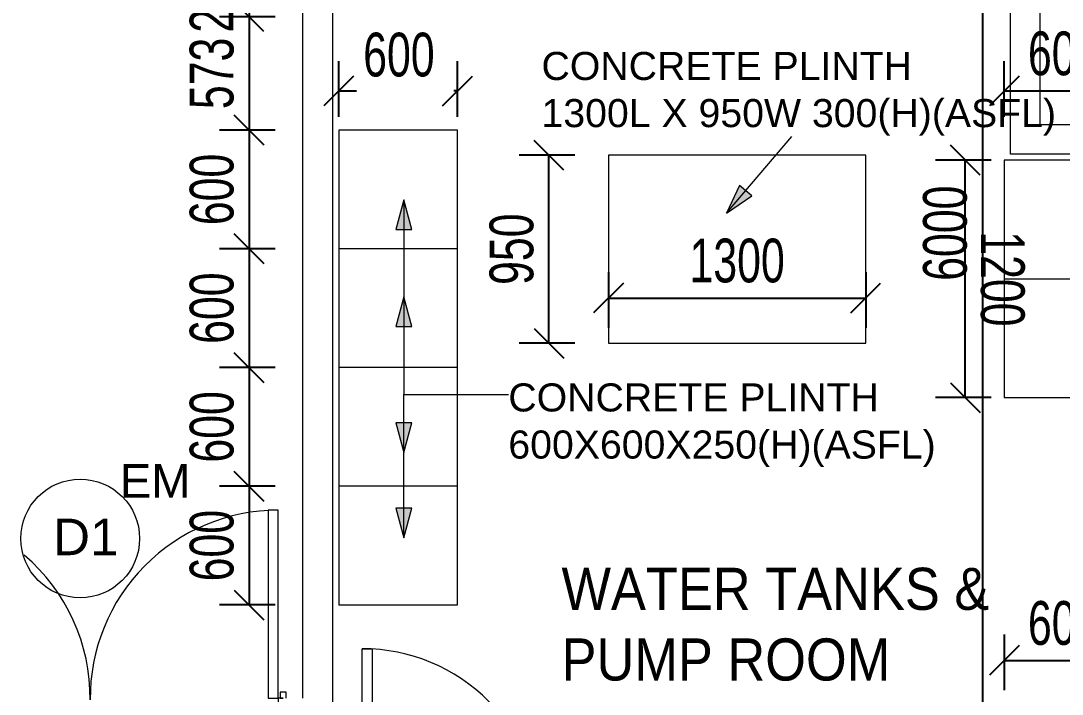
# Model space of a CAD drawing. Header units: millimetres. Extents: x 10569 to 232243, y -25347 to 80743.
# Drawn here: x 212160 to 217421, y 26128 to 29531 of the extents above; entities that cross this region are included whole.
import ezdxf

# ---------------------------------------------------------------- set-up
doc = ezdxf.new("R2010")
doc.units = ezdxf.units.MM
for name, color, linetype, lineweight in [('A-ANNO-DIMS', 211, 'Continuous', 5), ('A-ANNO-NOTE', 131, 'Continuous', 25), ('A-DETL-THIN', 151, 'Continuous', 9), ('A-DOOR', 31, 'Continuous', 20), ('A-DOOR-FRAM', 31, 'Continuous', 30), ('A-FLOR', 192, 'Continuous', 9), ('A-WALL', 113, 'Continuous', 20), ('G-ANNO-TEXT', 231, 'Continuous', 5)]:
    doc.layers.add(name, color=color, linetype=linetype, lineweight=lineweight)
doc.styles.add('Arial_7', font='arial.ttf', dxfattribs={"width": 0.7, "height": 221.29491})
doc.styles.add('Swis721 BT_11', font='swiss.ttf', dxfattribs={"height": 141.910632})
doc.styles.add('Swis721 BT_15', font='swiss.ttf', dxfattribs={"height": 184.483821})
doc.styles.add('Swis721 BT_16', font='swiss.ttf', dxfattribs={"width": 0.89, "height": 212.865948})
doc.styles.add('Swis721 BT_3', font='swiss.ttf', dxfattribs={"height": 1.135285})
doc.dimstyles.new('Linear_-_1_5mm_Arial_6', dxfattribs={"dimscale": 304.8, "dimtxt": 225, "dimasz": 0.492126, "dimexe": 0.492126, "dimexo": 0.0625, "dimgap": 0.246063, "dimtad": 1, "dimdec": 0, "dimzin": 0, "dimdsep": 46, "dimtxsty": 'Arial_7', "dimblk1": 'OBLIQUE', "dimblk2": 'OBLIQUE', "dimsah": 1, "dimcen": 0.09, "dimadec": 0, "dimazin": 0, "dimtfac": 1, "dimtdec": 4, "dimtix": 1, "dimtmove": 0, "dimatfit": 3, "dimfxl": 0.492126, "dimfxlon": 1, "dimtvp": 1, "dimtolj": 1, "dimtzin": 0, "dimarcsym": 2})
doc.dimstyles.new('Linear_-_1_5mm_Arial_7', dxfattribs={"dimscale": 304.8, "dimtxt": 225, "dimasz": 0.492126, "dimexe": 0.492126, "dimexo": 0.0625, "dimgap": 0.246063, "dimtad": 1, "dimdec": 0, "dimzin": 0, "dimdsep": 46, "dimtxsty": 'Arial_7', "dimblk1": 'OBLIQUE', "dimblk2": 'OBLIQUE', "dimsah": 1, "dimcen": 0.09, "dimadec": 0, "dimazin": 0, "dimtfac": 1, "dimtdec": 4, "dimtix": 1, "dimtmove": 2, "dimatfit": 3, "dimfxl": 0.492126, "dimfxlon": 1, "dimtvp": 1, "dimtolj": 1, "dimtzin": 0, "dimarcsym": 2})
doc.dimstyles.new('Linear_-_1_5mm_Arial__Right_', dxfattribs={"dimscale": 304.8, "dimtxt": 225, "dimasz": 0.492126, "dimexe": 0.492126, "dimexo": 0.0625, "dimgap": 0.246063, "dimtad": 1, "dimdec": 0, "dimzin": 0, "dimdsep": 46, "dimtxsty": 'Arial_7', "dimblk1": 'OBLIQUE', "dimblk2": 'OBLIQUE', "dimsah": 1, "dimcen": 0.09, "dimadec": 0, "dimazin": 0, "dimtfac": 1, "dimtdec": 4, "dimtix": 1, "dimtmove": 0, "dimatfit": 3, "dimfxl": 0.492126, "dimfxlon": 1, "dimtvp": 1, "dimtolj": 1, "dimtzin": 0, "dimarcsym": 2})

# ---------------------------------------------------------------- blocks, each defined once
blk = doc.blocks.new('DLN-Double Door__X03_ - _M19_1900 x 2450 _WH_-16954910-PART PLAN of TENDER DRAFT G_F')
at = {"layer": 'A-DOOR', "lineweight": 13}
for p, q in [((-900, -75), (-950, -75)), ((-950, -75), (-950, -1025)), ((-900, -1025), (-900, -75)), ((-950, -1025), (-900, -1025))]:
    blk.add_line(p, q, dxfattribs=at)
for centre, start, end in [((-950, -75), 270, 0.5), ((950, -75), 179.5, 229.4963)]:
    blk.add_arc(centre, 950, start, end, dxfattribs=at)
at = {"layer": 'A-DOOR-FRAM', "lineweight": 13}
for p, q in [((-960, 105), (-990, 105)), ((-990, 105), (-990, 75)), ((-975, 75), (-960, 75)), ((-925, 75), (-975, 75)), ((-960, 75), (-960, 105)), ((-925, -25), (-925, 75)), ((-950, -75), (-950, -25)), ((-950, -25), (-925, -25)), ((-990, -75), (-990, -105)), ((-990, -105), (-960, -105)), ((-960, -75), (-975, -75)), ((-975, -75), (-950, -75)), ((-960, -105), (-960, -75))]:
    blk.add_line(p, q, dxfattribs=at)
blk = doc.blocks.new('DLN-Single Door__X01_ - _M02a_ 900 x 2450 _WH_-16935525-PART PLAN of TENDER DRAFT G_F')
at = {"layer": 'A-DOOR', "lineweight": 13}
for p, q in [((-450, 975), (-400, 975)), ((-450, 75), (-450, 975)), ((-400, 975), (-400, 75)), ((-490, 105), (-460, 105)), ((-490, 75), (-490, 105)), ((-460, 75), (-475, 75)), ((-460, 105), (-460, 75)), ((-400, 75), (-450, 75)), ((460, 75), (460, 105)), ((460, 105), (490, 105)), ((475, 75), (460, 75)), ((490, 105), (490, 75)), ((-490, -105), (-490, -75)), ((-460, -105), (-490, -105)), ((-475, -75), (-460, -75)), ((-460, -75), (-460, -105)), ((460, -105), (460, -75)), ((460, -75), (475, -75)), ((490, -105), (460, -105)), ((490, -75), (490, -105))]:
    blk.add_line(p, q, dxfattribs=at)
blk.add_arc((-450, 75), 900, 359.5, 90, dxfattribs=at)
at = {"layer": 'A-DOOR-FRAM', "lineweight": 13}
for p, q in [((-475, 75), (-450, 75)), ((-450, 75), (-450, 25)), ((450, 75), (475, 75)), ((450, 25), (450, 75)), ((-450, 25), (-425, 25)), ((-425, 25), (-425, -75)), ((425, 25), (450, 25)), ((425, -75), (425, 25)), ((-425, -75), (-475, -75)), ((475, -75), (425, -75))]:
    blk.add_line(p, q, dxfattribs=at)
blk = doc.blocks.new('_Oblique')
at = {"color": 0, "linetype": 'ByBlock', "lineweight": -2}
blk.add_line((-0.5, -0.5), (0.5, 0.5), dxfattribs=at)
blk = doc.blocks.new('DIMBLOCK271-PART PLAN of TENDER DRAFT G_F')
at = {"layer": 'A-ANNO-DIMS', "color": 0, "lineweight": -2, "transparency": 16777216}
for p, q in [((217149.5, 31457.5), (216868.6, 31457.5)), ((217018.6, 31457.5), (217018.6, 25457.5)), ((217149.5, 25457.5), (216868.6, 25457.5))]:
    blk.add_line(p, q, dxfattribs=at)
at = {"layer": 'Defpoints', "color": 0, "transparency": 16777216}
for p in [(217168.6, 31457.5), (217018.6, 25457.5), (217168.6, 25457.5)]:
    blk.add_point(p, dxfattribs=at)
at = {"layer": 'A-ANNO-DIMS', "color": 0, "lineweight": -2, "transparency": 16777216, "xscale": 150, "yscale": 150, "zscale": 150}
for p, rotation in [((217018.6, 31457.5), 90), ((217018.6, 25457.5), 270)]:
    blk.add_blockref('_Oblique', p, dxfattribs=dict(at, rotation=rotation))
at = {"layer": 'A-ANNO-DIMS', "color": 0, "transparency": 16777216, "insert": (216830.6, 28457.5), "char_height": 221.29, "width": 564.923, "attachment_point": 5, "rotation": 90, "style": 'Arial_7'}
blk.add_mtext('\\A1;6000', dxfattribs=at)
blk = doc.blocks.new('GBP_Door Mark - 2 x 1_3_R_T_ Border _EM_ON_-18777231-PART PLAN of TENDER DRAFT G_F')
at = {"layer": 'A-ANNO-NOTE', "lineweight": 5}
blk.add_circle((-31.356, 27.261), 2, dxfattribs=at)
at = {"layer": 'A-ANNO-NOTE', "lineweight": 5, "insert": (-30.02, 29.767), "char_height": 1.1353, "width": 2.7792, "attachment_point": 1, "line_spacing_factor": 1.00667, "style": 'Swis721 BT_3'}
blk.add_mtext('EM', dxfattribs=at)
blk = doc.blocks.new('DIMBLOCK288-PART PLAN of TENDER DRAFT G_F')
at = {"layer": 'A-ANNO-DIMS', "color": 0, "lineweight": -2, "transparency": 16777216}
for p, q in [((213313, 29751.5), (213313, 29901.5)), ((213443.9, 29751.5), (213163, 29751.5)), ((213313, 29751.5), (213313, 29551.5)), ((213443.9, 29551.5), (213163, 29551.5)), ((213313, 29551.5), (213313, 29401.5))]:
    blk.add_line(p, q, dxfattribs=at)
at = {"layer": 'Defpoints', "color": 0, "transparency": 16777216}
for p in [(213463, 29751.5), (213313, 29551.5), (213463, 29551.5)]:
    blk.add_point(p, dxfattribs=at)
at = {"layer": 'A-ANNO-DIMS', "color": 0, "lineweight": -2, "transparency": 16777216, "xscale": 150, "yscale": 150, "zscale": 150}
for p, rotation in [((213313, 29751.5), 270), ((213313, 29551.5), 90)]:
    blk.add_blockref('_Oblique', p, dxfattribs=dict(at, rotation=rotation))
at = {"layer": 'A-ANNO-DIMS', "color": 0, "transparency": 16777216, "insert": (213125, 29651.5), "char_height": 221.29, "width": 423.692, "attachment_point": 5, "rotation": 90, "style": 'Arial_7'}
blk.add_mtext('\\A1;200', dxfattribs=at)
blk = doc.blocks.new('DIMBLOCK289-PART PLAN of TENDER DRAFT G_F')
at = {"layer": 'A-ANNO-DIMS', "color": 0, "lineweight": -2, "transparency": 16777216}
for p, q in [((213443.9, 29551.5), (213163, 29551.5)), ((213313, 29551.5), (213313, 28978.5)), ((213443.9, 28978.5), (213163, 28978.5))]:
    blk.add_line(p, q, dxfattribs=at)
at = {"layer": 'Defpoints', "color": 0, "transparency": 16777216}
for p in [(213463, 29551.5), (213313, 28978.5), (213463, 28978.5)]:
    blk.add_point(p, dxfattribs=at)
at = {"layer": 'A-ANNO-DIMS', "color": 0, "lineweight": -2, "transparency": 16777216, "xscale": 150, "yscale": 150, "zscale": 150}
for p, rotation in [((213313, 29551.5), 90), ((213313, 28978.5), 270)]:
    blk.add_blockref('_Oblique', p, dxfattribs=dict(at, rotation=rotation))
at = {"layer": 'A-ANNO-DIMS', "color": 0, "transparency": 16777216, "insert": (213124.9, 29265), "char_height": 221.29, "width": 423.692, "attachment_point": 5, "rotation": 90, "style": 'Arial_7'}
blk.add_mtext('\\A1;573', dxfattribs=at)
blk = doc.blocks.new('DIMBLOCK290-PART PLAN of TENDER DRAFT G_F')
at = {"layer": 'A-ANNO-DIMS', "color": 0, "lineweight": -2, "transparency": 16777216}
for p, q in [((213443.9, 28978.5), (213163, 28978.5)), ((213313, 28978.5), (213313, 28378.5)), ((213443.9, 28378.5), (213163, 28378.5))]:
    blk.add_line(p, q, dxfattribs=at)
at = {"layer": 'Defpoints', "color": 0, "transparency": 16777216}
for p in [(213463, 28978.5), (213313, 28378.5), (213463, 28378.5)]:
    blk.add_point(p, dxfattribs=at)
at = {"layer": 'A-ANNO-DIMS', "color": 0, "lineweight": -2, "transparency": 16777216, "xscale": 150, "yscale": 150, "zscale": 150}
for p, rotation in [((213313, 28978.5), 90), ((213313, 28378.5), 270)]:
    blk.add_blockref('_Oblique', p, dxfattribs=dict(at, rotation=rotation))
at = {"layer": 'A-ANNO-DIMS', "color": 0, "transparency": 16777216, "insert": (213125, 28678.5), "char_height": 221.29, "width": 423.692, "attachment_point": 5, "rotation": 90, "style": 'Arial_7'}
blk.add_mtext('\\A1;600', dxfattribs=at)
blk = doc.blocks.new('DIMBLOCK291-PART PLAN of TENDER DRAFT G_F')
at = {"layer": 'A-ANNO-DIMS', "color": 0, "lineweight": -2, "transparency": 16777216}
for p, q in [((213443.9, 28378.5), (213163, 28378.5)), ((213313, 28378.5), (213313, 27778.5)), ((213443.9, 27778.5), (213163, 27778.5))]:
    blk.add_line(p, q, dxfattribs=at)
at = {"layer": 'Defpoints', "color": 0, "transparency": 16777216}
for p in [(213463, 28378.5), (213313, 27778.5), (213463, 27778.5)]:
    blk.add_point(p, dxfattribs=at)
at = {"layer": 'A-ANNO-DIMS', "color": 0, "lineweight": -2, "transparency": 16777216, "xscale": 150, "yscale": 150, "zscale": 150}
for p, rotation in [((213313, 28378.5), 90), ((213313, 27778.5), 270)]:
    blk.add_blockref('_Oblique', p, dxfattribs=dict(at, rotation=rotation))
at = {"layer": 'A-ANNO-DIMS', "color": 0, "transparency": 16777216, "insert": (213125, 28078.5), "char_height": 221.29, "width": 423.692, "attachment_point": 5, "rotation": 90, "style": 'Arial_7'}
blk.add_mtext('\\A1;600', dxfattribs=at)
blk = doc.blocks.new('DIMBLOCK292-PART PLAN of TENDER DRAFT G_F')
at = {"layer": 'A-ANNO-DIMS', "color": 0, "lineweight": -2, "transparency": 16777216}
for p, q in [((213443.9, 27778.5), (213163, 27778.5)), ((213313, 27778.5), (213313, 27178.5)), ((213443.9, 27178.5), (213163, 27178.5))]:
    blk.add_line(p, q, dxfattribs=at)
at = {"layer": 'Defpoints', "color": 0, "transparency": 16777216}
for p in [(213463, 27778.5), (213313, 27178.5), (213463, 27178.5)]:
    blk.add_point(p, dxfattribs=at)
at = {"layer": 'A-ANNO-DIMS', "color": 0, "lineweight": -2, "transparency": 16777216, "xscale": 150, "yscale": 150, "zscale": 150}
for p, rotation in [((213313, 27778.5), 90), ((213313, 27178.5), 270)]:
    blk.add_blockref('_Oblique', p, dxfattribs=dict(at, rotation=rotation))
at = {"layer": 'A-ANNO-DIMS', "color": 0, "transparency": 16777216, "insert": (213125, 27478.5), "char_height": 221.29, "width": 423.692, "attachment_point": 5, "rotation": 90, "style": 'Arial_7'}
blk.add_mtext('\\A1;600', dxfattribs=at)
blk = doc.blocks.new('DIMBLOCK293-PART PLAN of TENDER DRAFT G_F')
at = {"layer": 'A-ANNO-DIMS', "color": 0, "lineweight": -2, "transparency": 16777216}
for p, q in [((213443.9, 27178.5), (213163, 27178.5)), ((213313, 27178.5), (213313, 26578.5)), ((213443.9, 26578.5), (213163, 26578.5))]:
    blk.add_line(p, q, dxfattribs=at)
at = {"layer": 'Defpoints', "color": 0, "transparency": 16777216}
for p in [(213463, 27178.5), (213313, 26578.5), (213463, 26578.5)]:
    blk.add_point(p, dxfattribs=at)
at = {"layer": 'A-ANNO-DIMS', "color": 0, "lineweight": -2, "transparency": 16777216, "xscale": 150, "yscale": 150, "zscale": 150}
for p, rotation in [((213313, 27178.5), 90), ((213313, 26578.5), 270)]:
    blk.add_blockref('_Oblique', p, dxfattribs=dict(at, rotation=rotation))
at = {"layer": 'A-ANNO-DIMS', "color": 0, "transparency": 16777216, "insert": (213125, 26878.5), "char_height": 221.29, "width": 423.692, "attachment_point": 5, "rotation": 90, "style": 'Arial_7'}
blk.add_mtext('\\A1;600', dxfattribs=at)
blk = doc.blocks.new('DIMBLOCK294-PART PLAN of TENDER DRAFT G_F')
at = {"layer": 'A-ANNO-DIMS', "color": 0, "lineweight": -2, "transparency": 16777216}
for p, q in [((215129, 28260.8), (215129, 27979.8)), ((216429, 28260.8), (216429, 27979.8)), ((215129, 28129.8), (216429, 28129.8))]:
    blk.add_line(p, q, dxfattribs=at)
at = {"layer": 'Defpoints', "color": 0, "transparency": 16777216}
for p in [(215129, 28279.8), (216429, 28279.8), (216429, 28129.8)]:
    blk.add_point(p, dxfattribs=at)
at = {"layer": 'A-ANNO-DIMS', "color": 0, "lineweight": -2, "transparency": 16777216, "xscale": 150, "yscale": 150, "zscale": 150, "rotation": 180}
blk.add_blockref('_Oblique', (215129, 28129.8), dxfattribs=at)
at = {"layer": 'A-ANNO-DIMS', "color": 0, "lineweight": -2, "transparency": 16777216, "xscale": 150, "yscale": 150, "zscale": 150}
blk.add_blockref('_Oblique', (216429, 28129.8), dxfattribs=at)
at = {"layer": 'A-ANNO-DIMS', "color": 0, "transparency": 16777216, "insert": (215779, 28317.9), "char_height": 221.29, "width": 564.923, "attachment_point": 5, "style": 'Arial_7'}
blk.add_mtext('\\A1;1300', dxfattribs=at)
blk = doc.blocks.new('DIMBLOCK295-PART PLAN of TENDER DRAFT G_F')
at = {"layer": 'A-ANNO-DIMS', "color": 0, "lineweight": -2, "transparency": 16777216}
for p, q in [((214959, 28851.5), (214678, 28851.5)), ((214828, 27901.5), (214828, 28851.5)), ((214959, 27901.5), (214678, 27901.5))]:
    blk.add_line(p, q, dxfattribs=at)
at = {"layer": 'Defpoints', "color": 0, "transparency": 16777216}
for p in [(214828, 28851.5), (214978, 28851.5), (214978, 27901.5)]:
    blk.add_point(p, dxfattribs=at)
at = {"layer": 'A-ANNO-DIMS', "color": 0, "lineweight": -2, "transparency": 16777216, "xscale": 150, "yscale": 150, "zscale": 150}
for p, rotation in [((214828, 28851.5), 90), ((214828, 27901.5), 270)]:
    blk.add_blockref('_Oblique', p, dxfattribs=dict(at, rotation=rotation))
at = {"layer": 'A-ANNO-DIMS', "color": 0, "transparency": 16777216, "insert": (214640, 28376.5), "char_height": 221.29, "width": 423.692, "attachment_point": 5, "rotation": 90, "style": 'Arial_7'}
blk.add_mtext('\\A1;950', dxfattribs=at)
blk = doc.blocks.new('DIMBLOCK296-PART PLAN of TENDER DRAFT G_F')
at = {"layer": 'A-ANNO-DIMS', "color": 0, "lineweight": -2, "transparency": 16777216}
for p, q in [((217129, 29045.7), (217129, 29326.7)), ((217729, 29045.7), (217729, 29326.7)), ((217129, 29176.7), (217729, 29176.7))]:
    blk.add_line(p, q, dxfattribs=at)
at = {"layer": 'Defpoints', "color": 0, "transparency": 16777216}
for p in [(217729, 29176.7), (217129, 29026.7), (217729, 29026.7)]:
    blk.add_point(p, dxfattribs=at)
at = {"layer": 'A-ANNO-DIMS', "color": 0, "lineweight": -2, "transparency": 16777216, "xscale": 150, "yscale": 150, "zscale": 150, "rotation": 180}
blk.add_blockref('_Oblique', (217129, 29176.7), dxfattribs=at)
at = {"layer": 'A-ANNO-DIMS', "color": 0, "lineweight": -2, "transparency": 16777216, "xscale": 150, "yscale": 150, "zscale": 150}
blk.add_blockref('_Oblique', (217729, 29176.7), dxfattribs=at)
at = {"layer": 'A-ANNO-DIMS', "color": 0, "transparency": 16777216, "insert": (217429, 29364.7), "char_height": 221.29, "width": 423.692, "attachment_point": 5, "style": 'Arial_7'}
blk.add_mtext('\\A1;600', dxfattribs=at)
blk = doc.blocks.new('DIMBLOCK313-PART PLAN of TENDER DRAFT G_F')
at = {"layer": 'A-ANNO-DIMS', "color": 0, "lineweight": -2, "transparency": 16777216}
for p, q in [((217129, 26429), (217129, 26148.1)), ((217729, 26429), (217729, 26148.1)), ((217129, 26298.1), (217729, 26298.1))]:
    blk.add_line(p, q, dxfattribs=at)
at = {"layer": 'Defpoints', "color": 0, "transparency": 16777216}
for p in [(217129, 26448.1), (217729, 26448.1), (217729, 26298.1)]:
    blk.add_point(p, dxfattribs=at)
at = {"layer": 'A-ANNO-DIMS', "color": 0, "lineweight": -2, "transparency": 16777216, "xscale": 150, "yscale": 150, "zscale": 150, "rotation": 180}
blk.add_blockref('_Oblique', (217129, 26298.1), dxfattribs=at)
at = {"layer": 'A-ANNO-DIMS', "color": 0, "lineweight": -2, "transparency": 16777216, "xscale": 150, "yscale": 150, "zscale": 150}
blk.add_blockref('_Oblique', (217729, 26298.1), dxfattribs=at)
at = {"layer": 'A-ANNO-DIMS', "color": 0, "transparency": 16777216, "insert": (217429, 26486.1), "char_height": 221.29, "width": 423.692, "attachment_point": 5, "style": 'Arial_7'}
blk.add_mtext('\\A1;600', dxfattribs=at)
blk = doc.blocks.new('DIMBLOCK315-PART PLAN of TENDER DRAFT G_F')
at = {"layer": 'A-ANNO-DIMS', "color": 0, "lineweight": -2, "transparency": 16777216}
for p, q in [((217062.9, 28826.5), (216781.9, 28826.5)), ((216931.9, 27626.5), (216931.9, 28826.5)), ((217062.9, 27626.5), (216781.9, 27626.5))]:
    blk.add_line(p, q, dxfattribs=at)
at = {"layer": 'Defpoints', "color": 0, "transparency": 16777216}
for p in [(216931.9, 28826.5), (217081.9, 28826.5), (217081.9, 27626.5)]:
    blk.add_point(p, dxfattribs=at)
at = {"layer": 'A-ANNO-DIMS', "color": 0, "lineweight": -2, "transparency": 16777216, "xscale": 150, "yscale": 150, "zscale": 150}
for p, rotation in [((216931.9, 28826.5), 90), ((216931.9, 27626.5), 270)]:
    blk.add_blockref('_Oblique', p, dxfattribs=dict(at, rotation=rotation))
at = {"layer": 'A-ANNO-DIMS', "color": 0, "transparency": 16777216, "insert": (217119.9, 28226.5), "char_height": 221.29, "width": 564.923, "attachment_point": 5, "rotation": 270, "style": 'Arial_7'}
blk.add_mtext('\\A1;1200', dxfattribs=at)
blk = doc.blocks.new('DIMBLOCK316-PART PLAN of TENDER DRAFT G_F')
at = {"layer": 'A-ANNO-DIMS', "color": 0, "lineweight": -2, "transparency": 16777216}
for p, q in [((213766, 29045.7), (213766, 29326.7)), ((214366, 29045.7), (214366, 29326.7)), ((213766, 29176.7), (213855.1, 29176.7)), ((214366, 29176.7), (214347.6, 29176.7))]:
    blk.add_line(p, q, dxfattribs=at)
at = {"layer": 'Defpoints', "color": 0, "transparency": 16777216}
for p in [(214366, 29176.7), (213766, 29026.7), (214366, 29026.7)]:
    blk.add_point(p, dxfattribs=at)
at = {"layer": 'A-ANNO-DIMS', "color": 0, "lineweight": -2, "transparency": 16777216, "xscale": 150, "yscale": 150, "zscale": 150, "rotation": 180}
blk.add_blockref('_Oblique', (213766, 29176.7), dxfattribs=at)
at = {"layer": 'A-ANNO-DIMS', "color": 0, "lineweight": -2, "transparency": 16777216, "xscale": 150, "yscale": 150, "zscale": 150}
blk.add_blockref('_Oblique', (214366, 29176.7), dxfattribs=at)
at = {"layer": 'A-ANNO-DIMS', "color": 0, "transparency": 16777216, "insert": (213889.5, 29470.8), "char_height": 221.29, "width": 423.692, "attachment_point": 1, "line_spacing_factor": 0.938532, "style": 'Arial_7'}
blk.add_mtext('\\A1;600', dxfattribs=at)

msp = doc.modelspace()

# ---------------------------------------------------------------- hatches: boundary and pattern name
at = {"layer": 'G-ANNO-TEXT'}
for points in [[(215724.65067, 28559.09887), (215852.62731, 28647.0614), (215791.50042, 28699.26498)], [(214095.30145, 28626.1487), (214055.10907, 28476.1487), (214135.49383, 28476.1487)], [(214095.30145, 28136.19413), (214055.10907, 27986.19413), (214135.49383, 27986.19413)], [(214095.30145, 27348.9167), (214135.49383, 27498.9167), (214055.10907, 27498.9167)], [(214095.30145, 26917.58917), (214135.49383, 27067.58917), (214055.10907, 27067.58917)]]:
    msp.add_hatch(color=60, dxfattribs=at).paths.add_polyline_path(points, flags=0)

# ---------------------------------------------------------------- linework, layer by layer
at = {"layer": 'A-DETL-THIN', "lineweight": 5}
for p, q in [((214366.03229, 28378.48551), (213766.03229, 28378.48551)), ((217129.03231, 28226.48546), (217729.03231, 28226.48546)), ((214366.03229, 27778.48551), (213766.03229, 27778.48551)), ((214366.03229, 27178.48551), (213766.03229, 27178.48551))]:
    msp.add_line(p, q, dxfattribs=at)
at = {"layer": 'A-FLOR', "lineweight": 5}
for p, q in [((214366.03229, 28978.48551), (213766.03229, 28978.48551)), ((213766.03229, 28978.48551), (213766.03229, 26578.48551)), ((214366.03229, 26578.48551), (214366.03229, 28978.48551)), ((216429.03231, 28851.48546), (215129.03231, 28851.48546)), ((215129.03231, 28851.48546), (215129.03231, 27901.48546)), ((216429.03231, 27901.48546), (216429.03231, 28851.48546)), ((217729.03231, 28826.48546), (217129.03231, 28826.48546)), ((217129.03231, 28826.48546), (217129.03231, 27626.48546)), ((215129.03231, 27901.48546), (216429.03231, 27901.48546)), ((217129.03231, 27626.48546), (217729.03231, 27626.48546)), ((213766.03229, 26578.48551), (214366.03229, 26578.48551))]:
    msp.add_line(p, q, dxfattribs=at)
at = {"layer": 'A-WALL', "lineweight": 15}
for p, q in [((213585.03229, 26107.48546), (213585.03229, 31607.48546)), ((217310.03229, 29007.48546), (217310.03229, 31607.48546)), ((213735.03229, 31457.48546), (213735.03229, 25182.48547)), ((217160.03229, 28857.48546), (217160.03229, 31457.48546)), ((217310.03229, 29007.48546), (219310.03229, 29007.48546)), ((226435.03229, 28857.48546), (217160.03229, 28857.48546))]:
    msp.add_line(p, q, dxfattribs=at)
at = {"layer": 'G-ANNO-TEXT', "color": 60}
for p, q in [((215724.65067, 28559.09887), (216054.95067, 28945.85803)), ((215791.50042, 28699.26498), (215724.65067, 28559.09887)), ((215852.62731, 28647.0614), (215791.50042, 28699.26498)), ((214095.30145, 28626.1487), (214055.10907, 28476.1487)), ((214135.49383, 28476.1487), (214095.30145, 28626.1487)), ((214095.30145, 28626.1487), (214095.30145, 27641.99014)), ((215724.65067, 28559.09887), (215852.62731, 28647.0614)), ((214055.10907, 28476.1487), (214135.49383, 28476.1487)), ((214095.30145, 28136.19413), (214055.10907, 27986.19413)), ((214135.49383, 27986.19413), (214095.30145, 28136.19413)), ((214095.30145, 28136.19413), (214095.30145, 27641.99014)), ((214055.10907, 27986.19413), (214135.49383, 27986.19413)), ((214095.30145, 27641.99014), (214622.94483, 27641.99014)), ((214095.30145, 27348.9167), (214095.30145, 27641.99014)), ((214095.30145, 27641.99014), (214622.94483, 27641.99014)), ((214095.30145, 26917.58917), (214095.30145, 27641.99014)), ((214095.30145, 27641.99014), (214622.94483, 27641.99014)), ((214095.30145, 27641.99014), (214622.94483, 27641.99014)), ((214135.49383, 27498.9167), (214055.10907, 27498.9167)), ((214055.10907, 27498.9167), (214095.30145, 27348.9167)), ((214095.30145, 27348.9167), (214135.49383, 27498.9167)), ((214135.49383, 27067.58917), (214055.10907, 27067.58917)), ((214055.10907, 27067.58917), (214095.30145, 26917.58917)), ((214095.30145, 26917.58917), (214135.49383, 27067.58917))]:
    msp.add_line(p, q, dxfattribs=at)

# ---------------------------------------------------------------- block references
at = {"layer": 'A-ANNO-NOTE', "lineweight": 5, "xscale": 150, "yscale": 150, "zscale": 150}
msp.add_blockref('GBP_Door Mark - 2 x 1_3_R_T_ Border _EM_ON_-18777231-PART PLAN of TENDER DRAFT G_F', (217162.96648, 22825.38056), dxfattribs=at)
at = {"layer": 'A-DOOR', "lineweight": 13, "rotation": 180}
msp.add_blockref('DLN-Double Door__X03_ - _M19_1900 x 2450 _WH_-16954910-PART PLAN of TENDER DRAFT G_F', (212510.03229, 26032.48546), dxfattribs=at)
at = {"layer": 'A-DOOR', "lineweight": 13}
msp.add_blockref('DLN-Single Door__X01_ - _M02a_ 900 x 2450 _WH_-16935525-PART PLAN of TENDER DRAFT G_F', (214335.03229, 25382.48547), dxfattribs=at)

# ---------------------------------------------------------------- texts
at = {"layer": 'A-ANNO-NOTE', "lineweight": 5, "insert": (212487.70738, 27014.68276), "char_height": 184.483821, "width": 386.0860664, "attachment_point": 2, "line_spacing_factor": 1.00667, "style": 'Swis721 BT_15'}
msp.add_mtext('D1', dxfattribs=at)
at = {"layer": 'G-ANNO-TEXT', "color": 7, "attachment_point": 1, "line_spacing_factor": 1.00667}
for s, insert, char_height, width, style in [('CONCRETE PLINTH\\P1300L X 950W 300(H)(ASFL)', (214790.45067, 29373.48294), 141.9106317, 3034.8, 'Swis721 BT_11'), ('CONCRETE PLINTH\\P600X600X250(H)(ASFL)', (214622.94483, 27698.42458), 141.9106317, 2512.8, 'Swis721 BT_11'), ('WATER TANKS &\\PPUMP ROOM', (214891.78828, 26766.74338), 212.8659476, 2470.5, 'Swis721 BT_16')]:
    msp.add_mtext(s, dxfattribs=dict(at, insert=insert, char_height=char_height, width=width, style=style))

# ---------------------------------------------------------------- dimensions: what is measured, and where the dimension line sits
at = {"layer": 'A-ANNO-DIMS'}
for base, p1, p2, dimstyle, override, picture, middle in [((217018.55798, 25457.48547), (217168.55798, 31457.48546), (217168.55798, 25457.48547), 'Linear_-_1_5mm_Arial_6', {"dimpost": '<>', "dimfxl": 5999.999991}, 'DIMBLOCK271-PART PLAN of TENDER DRAFT G_F', (216830.57078, 28457.48546)), ((213312.96146, 29551.48546), (213462.96146, 29751.48546), (213462.96146, 29551.48546), 'Linear_-_1_5mm_Arial_6', {"dimpost": '<>', "dimfxl": 200}, 'DIMBLOCK288-PART PLAN of TENDER DRAFT G_F', (213124.97426, 29651.48546)), ((213312.96146, 28978.48551), (213462.96146, 29551.48546), (213462.96146, 28978.48551), 'Linear_-_1_5mm_Arial_6', {"dimpost": '<>', "dimfxl": 572.999951}, 'DIMBLOCK289-PART PLAN of TENDER DRAFT G_F', (213124.89878, 29264.98549)), ((213312.96146, 28378.48551), (213462.96146, 28978.48551), (213462.96146, 28378.48551), 'Linear_-_1_5mm_Arial_6', {"dimpost": '<>', "dimfxl": 600}, 'DIMBLOCK290-PART PLAN of TENDER DRAFT G_F', (213124.97426, 28678.48551)), ((214828.02227, 28851.48546), (214978.02227, 27901.48546), (214978.02227, 28851.48546), 'Linear_-_1_5mm_Arial_6', {"dimpost": '<>', "dimfxl": 950}, 'DIMBLOCK295-PART PLAN of TENDER DRAFT G_F', (214640.03507, 28376.48546)), ((216931.94241, 28826.48546), (217081.94241, 27626.48546), (217081.94241, 28826.48546), 'Linear_-_1_5mm_Arial__Right_', {"dimtad": 4, "dimpost": '<>', "dimfxl": 1200}, 'DIMBLOCK315-PART PLAN of TENDER DRAFT G_F', (217119.92961, 28226.48546)), ((213312.96146, 27778.48551), (213462.96146, 28378.48551), (213462.96146, 27778.48551), 'Linear_-_1_5mm_Arial_6', {"dimpost": '<>', "dimfxl": 600}, 'DIMBLOCK291-PART PLAN of TENDER DRAFT G_F', (213124.97426, 28078.48551)), ((213312.96146, 27178.48551), (213462.96146, 27778.48551), (213462.96146, 27178.48551), 'Linear_-_1_5mm_Arial_6', {"dimpost": '<>', "dimfxl": 600}, 'DIMBLOCK292-PART PLAN of TENDER DRAFT G_F', (213124.97426, 27478.48551)), ((213312.96146, 26578.48551), (213462.96146, 27178.48551), (213462.96146, 26578.48551), 'Linear_-_1_5mm_Arial_6', {"dimpost": '<>', "dimfxl": 600}, 'DIMBLOCK293-PART PLAN of TENDER DRAFT G_F', (213124.97426, 26878.48551))]:
    dim = msp.add_linear_dim(base=base, p1=p1, p2=p2, angle=90, dimstyle=dimstyle, override=override, dxfattribs=at)
    dim.commit()
    dim.dimension.update_dxf_attribs({"geometry": picture, "text_midpoint": middle})
dim = msp.add_linear_dim(base=(214366.03229, 29176.67363), p1=(213766.03229, 29026.67363), p2=(214366.03229, 29026.67363), dimstyle='Linear_-_1_5mm_Arial_7', override={"dimpost": '<>', "dimfxl": 599.999998}, dxfattribs=at)
dim.commit()
dim.dimension.update_dxf_attribs({"geometry": 'DIMBLOCK316-PART PLAN of TENDER DRAFT G_F', "text_midpoint": (214101.33998, 29323.30637), "dimtype": 160})
for base, p1, p2, override, picture, middle in [((217729.03231, 29176.67363), (217129.03231, 29026.67363), (217729.03231, 29026.67363), {"dimpost": '<>', "dimfxl": 599.999999}, 'DIMBLOCK296-PART PLAN of TENDER DRAFT G_F', (217429.03231, 29364.66084)), ((216429.03231, 28129.80108), (215129.03231, 28279.80108), (216429.03231, 28279.80108), {"dimpost": '<>', "dimfxl": 1300.000001}, 'DIMBLOCK294-PART PLAN of TENDER DRAFT G_F', (215779.03231, 28317.86376)), ((217729.03231, 26298.08584), (217129.03231, 26448.08584), (217729.03231, 26448.08584), {"dimpost": '<>', "dimfxl": 599.999999}, 'DIMBLOCK313-PART PLAN of TENDER DRAFT G_F', (217429.03231, 26486.07304))]:
    dim = msp.add_linear_dim(base=base, p1=p1, p2=p2, dimstyle='Linear_-_1_5mm_Arial_6', override=override, dxfattribs=at)
    dim.commit()
    dim.dimension.update_dxf_attribs({"geometry": picture, "text_midpoint": middle})

doc.saveas('drawing.dxf')
